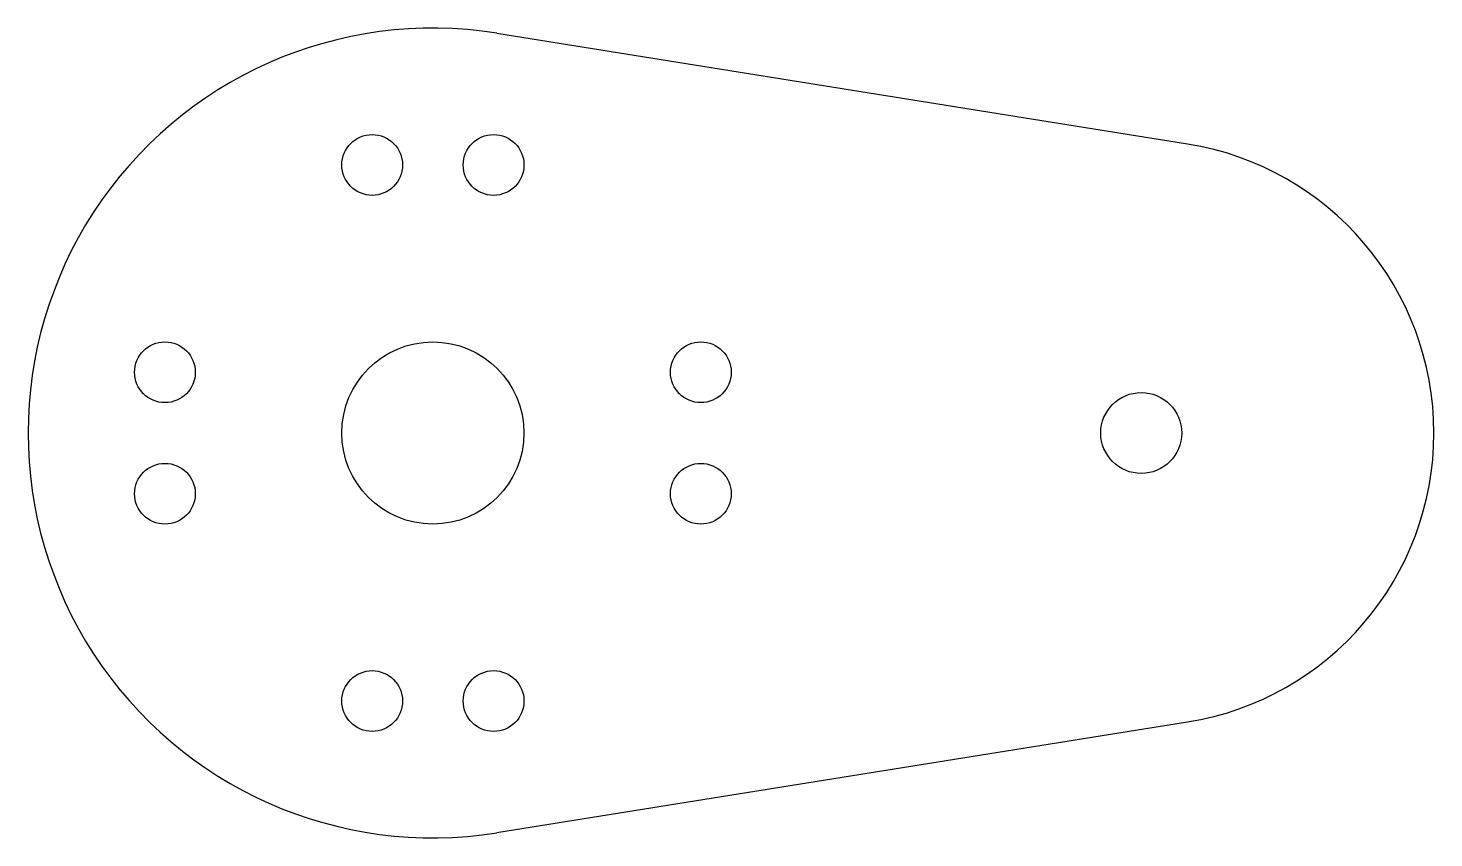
# Model space of a CAD drawing. Extents: x -20 to 49.5, y -20 to 20.
import ezdxf

# ---------------------------------------------------------------- set-up
doc = ezdxf.new("R2010")
doc.units = 0
doc.header["$MEASUREMENT"] = 0
doc.layers.add('VISIBLE', color=7, linetype='CONTINUOUS')

msp = doc.modelspace()

# ---------------------------------------------------------------- linework, layer by layer
at = {"layer": 'VISIBLE'}
for p, q in [((3.167, 19.748), (37.289, 14.276)), ((37.289, -14.276), (3.167, -19.748))]:
    msp.add_line(p, q, dxfattribs=at)
for centre, radius in [((-3, 13.24), 1.5), ((3, 13.24), 1.5), ((-13.24, 3), 1.5), ((0, 0), 4.5), ((13.24, 3), 1.5), ((35, 0), 2), ((-13.24, -3), 1.5), ((13.24, -3), 1.5), ((-3, -13.24), 1.5), ((3, -13.24), 1.5)]:
    msp.add_circle(centre, radius, dxfattribs=at)
for centre, radius, start, end in [((0, 0), 20, 80.88983, 279.11017), ((35, 0), 14.458, 279.11017, 80.88983)]:
    msp.add_arc(centre, radius, start, end, dxfattribs=at)

doc.saveas('drawing.dxf')
